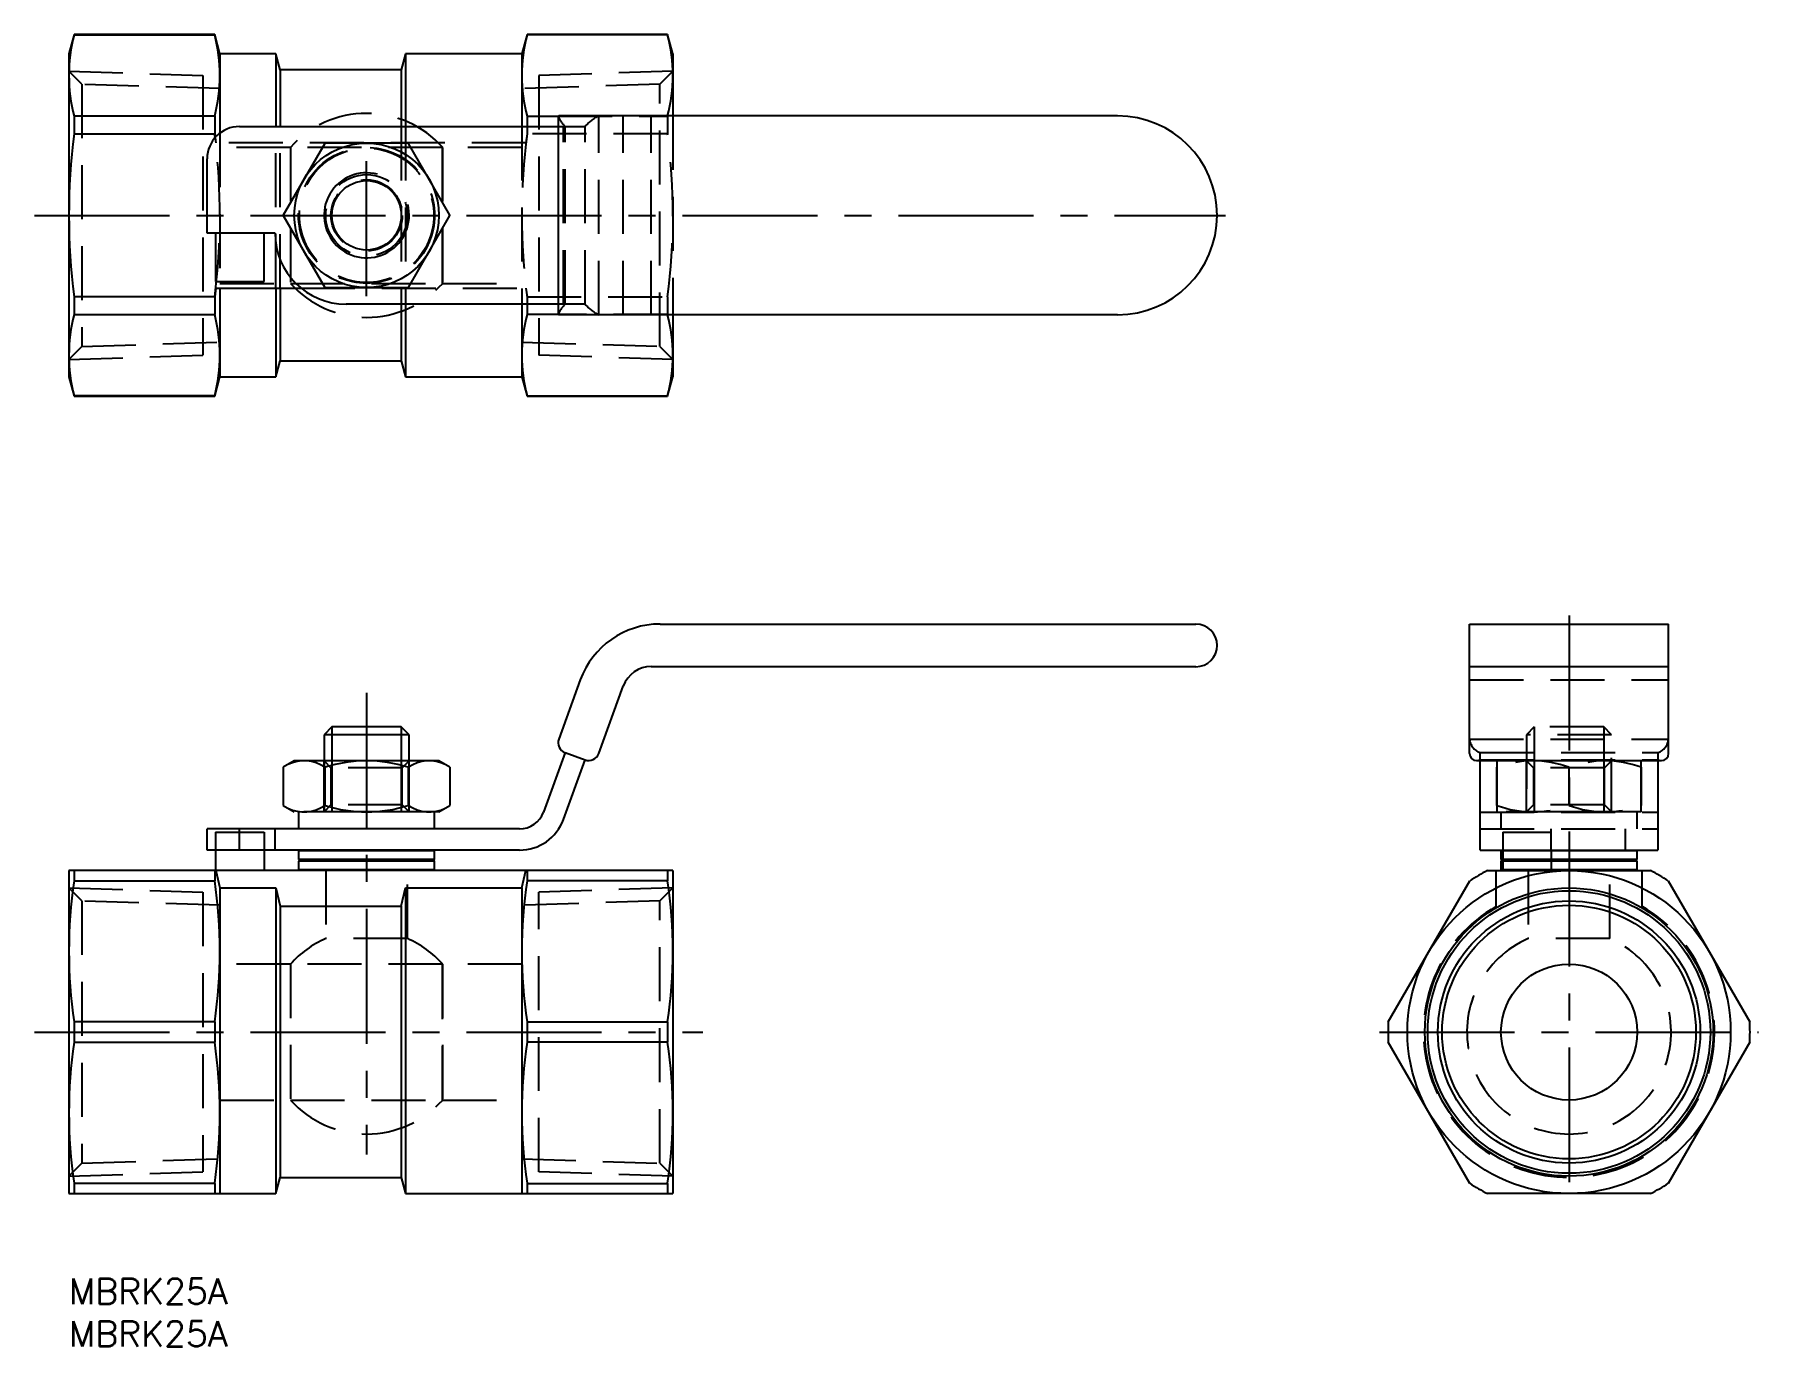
# Model space of a CAD drawing. Extents: x -4 to 199, y -8 to 146.
import ezdxf

# ---------------------------------------------------------------- set-up
doc = ezdxf.new("R2010")
doc.units = 0
doc.header["$LTSCALE"] = 0.5
doc.linetypes.add('CENTER', pattern=[50.8, 31.75, -6.35, 6.35, -6.35])
doc.linetypes.add('DASHED', pattern=[19.05, 12.7, -6.35])
for name, color, linetype in [('MSM_CENTER', 1, 'CENTER'), ('MSM_CONTINUOUS', 7, 'CONTINUOUS'), ('MSM_DASHED', 4, 'DASHED'), ('MSM_NARROW', 5, 'CONTINUOUS'), ('MSM_PART_NUMBER', 7, 'CONTINUOUS')]:
    doc.layers.add(name, color=color, linetype=linetype)
doc.styles.get("Standard").update_dxf_attribs({"font": 'txt.shx', "height": 3, "bigfont": 'bigfont.shx'})

msp = doc.modelspace()

# ---------------------------------------------------------------- linework, layer by layer
at = {"layer": 'MSM_CENTER'}
for p, q in [((35, 115.58), (35, 134.58)), ((-4.05, 125.08), (136, 125.08)), ((176.38, 78), (176.38, 9)), ((35, 68.9), (35, 14.61)), ((-4.05, 29), (74.55, 29)), ((154.1, 29), (198.66, 29))]:
    msp.add_line(p, q, dxfattribs=at)
at = {"layer": 'MSM_CONTINUOUS'}
for p, q in [((0.61, 146.36), (0, 144.08)), ((17.14, 146.36), (0.61, 146.36)), ((0.61, 146.36), (0.61, 146.33)), ((0.61, 146.33), (17.14, 146.33)), ((17.75, 144.08), (17.14, 146.36)), ((17.14, 146.36), (17.14, 146.33)), ((53.86, 146.36), (53.25, 144.08)), ((70.39, 146.36), (53.86, 146.36)), ((53.86, 146.36), (53.86, 146.33)), ((70.39, 146.33), (53.86, 146.33)), ((71, 144.08), (70.39, 146.36)), ((70.39, 146.36), (70.39, 146.33)), ((0, 144.08), (0, 106.08)), ((24.34, 144.08), (17.75, 144.08)), ((17.75, 144.08), (17.75, 134.75)), ((24.85, 142.18), (24.34, 144.08)), ((24.34, 144.08), (24.34, 135.53)), ((39.56, 144.08), (39.05, 142.18)), ((53.25, 144.08), (39.56, 144.08)), ((39.56, 144.08), (39.56, 135.53)), ((53.25, 144.08), (53.25, 135.53)), ((71, 144.08), (71, 136.78)), ((39.05, 142.18), (24.85, 142.18)), ((24.85, 142.18), (24.85, 135.53)), ((39.05, 142.18), (39.05, 135.53)), ((17.14, 136.74), (0.61, 136.74)), ((0.61, 136.74), (0.61, 134.66)), ((17.14, 136.74), (17.14, 134.66)), ((53.86, 136.74), (57.53, 136.74)), ((53.86, 136.74), (53.86, 135.53)), ((57.52, 136.7), (57.52, 113.46)), ((123.3, 136.78), (57.6, 136.78)), ((0.61, 134.66), (17.14, 134.66)), ((17.14, 134.66), (17.19, 134.21)), ((20.05, 135.53), (57.52, 135.53)), ((30.08, 133.55), (25.2, 125.11)), ((39.88, 133.58), (30.12, 133.58)), ((44.8, 125.11), (39.92, 133.55)), ((16.25, 122.99), (16.25, 131.73)), ((25.2, 125.05), (30.08, 116.61)), ((39.92, 116.61), (44.8, 125.05)), ((24.23, 122.99), (16.25, 122.99)), ((17.25, 122.99), (17.25, 117.29)), ((22.95, 117.29), (22.95, 122.99)), ((17.26, 116.53), (17.14, 115.5)), ((17.25, 117.29), (22.95, 117.29)), ((17.26, 116.53), (27.28, 116.53)), ((17.75, 116.53), (17.75, 106.08)), ((24.34, 116.53), (24.34, 106.08)), ((24.85, 116.53), (24.85, 107.98)), ((30.12, 116.58), (39.88, 116.58)), ((0.61, 115.5), (0.61, 113.42)), ((17.14, 115.5), (0.61, 115.5)), ((17.14, 115.5), (17.14, 113.42)), ((57.52, 114.63), (32.59, 114.63)), ((39.05, 114.63), (39.05, 107.98)), ((39.56, 114.63), (39.56, 106.08)), ((53.25, 114.63), (53.25, 106.08)), ((53.86, 114.63), (53.86, 113.42)), ((0.61, 113.42), (17.14, 113.42)), ((57.53, 113.42), (53.86, 113.42)), ((123.3, 113.38), (57.6, 113.38)), ((71, 113.38), (71, 106.08)), ((24.34, 106.08), (24.85, 107.98)), ((24.85, 107.98), (39.05, 107.98)), ((39.05, 107.98), (39.56, 106.08)), ((0, 106.08), (0.61, 103.8)), ((17.14, 103.8), (17.75, 106.08)), ((17.75, 106.08), (24.34, 106.08)), ((39.56, 106.08), (53.25, 106.08)), ((53.25, 106.08), (53.86, 103.8)), ((70.39, 103.8), (71, 106.08)), ((0.61, 103.83), (0.61, 103.8)), ((17.14, 103.83), (0.61, 103.83)), ((0.61, 103.8), (17.14, 103.8)), ((17.14, 103.83), (17.14, 103.8)), ((53.86, 103.83), (53.86, 103.8)), ((53.86, 103.83), (70.39, 103.83)), ((53.86, 103.8), (70.39, 103.8)), ((70.39, 103.83), (70.39, 103.8)), ((69.52, 77), (132.5, 77)), ((164.68, 61.76), (164.68, 77)), ((164.68, 77), (188.08, 77)), ((188.08, 61.76), (188.08, 77)), ((68.47, 72), (132.5, 72)), ((164.68, 72), (188.08, 72)), ((60.13, 70.42), (57.6, 63.47)), ((62.3, 61.76), (65.18, 69.7)), ((30.92, 64.9), (30, 63.98)), ((39.08, 64.9), (30.92, 64.9)), ((40, 63.98), (39.08, 64.9)), ((30, 63.98), (30, 60.9)), ((40, 63.98), (30, 63.98)), ((40, 60.9), (40, 63.98)), ((26.5, 60.9), (25.2, 60.15)), ((43.5, 60.9), (26.5, 60.9)), ((44.8, 60.15), (43.5, 60.9)), ((58.34, 61.87), (55.8, 54.87)), ((58.15, 54.02), (60.69, 61.01)), ((58.34, 61.87), (60.69, 61.01)), ((165.5, 60.94), (187.26, 60.94)), ((165.93, 50.4), (165.93, 60.94)), ((186.83, 60.94), (186.83, 50.4)), ((25.2, 60.15), (25.2, 55.65)), ((30.08, 60.15), (30.08, 55.65)), ((30.12, 60.15), (30.08, 60.15)), ((30.12, 55.65), (30.12, 60.15)), ((39.92, 60.15), (39.88, 60.15)), ((39.88, 60.15), (39.88, 55.65)), ((39.92, 55.65), (39.92, 60.15)), ((44.8, 60.15), (44.8, 55.65)), ((25.2, 55.65), (26.5, 54.9)), ((27, 54.9), (27, 52.9)), ((30.12, 55.65), (30.08, 55.65)), ((39.92, 55.65), (39.88, 55.65)), ((43, 52.9), (43, 54.9)), ((43.5, 54.9), (44.8, 55.65)), ((16.25, 50.4), (16.25, 52.9)), ((52.98, 52.9), (16.25, 52.9)), ((24.23, 50.4), (24.23, 52.9)), ((17.25, 52.5), (17.25, 48)), ((17.25, 52.5), (22.95, 52.5)), ((22.95, 52.5), (22.95, 48)), ((17.25, 50.4), (16.25, 50.4)), ((52.98, 50.4), (22.95, 50.4)), ((27.1, 50.4), (27, 50.3)), ((27, 50.3), (27, 49.3)), ((43, 50.3), (27, 50.3)), ((27, 49.3), (27.1, 49.2)), ((43, 49.3), (27, 49.3)), ((27.1, 49.2), (27, 49.1)), ((27, 49.1), (27, 48.1)), ((43, 49.1), (27, 49.1)), ((42.9, 49.2), (27.1, 49.2)), ((43, 50.3), (42.9, 50.4)), ((42.9, 49.2), (43, 49.3)), ((43, 49.1), (42.9, 49.2)), ((43, 49.3), (43, 50.3)), ((43, 48.1), (43, 49.1)), ((165.93, 50.4), (186.83, 50.4)), ((168.48, 50.4), (168.38, 50.3)), ((184.38, 50.3), (168.38, 50.3)), ((168.38, 50.3), (168.38, 49.3)), ((168.38, 49.3), (168.48, 49.2)), ((184.38, 49.3), (168.38, 49.3)), ((168.48, 49.2), (168.38, 49.1)), ((184.38, 49.1), (168.38, 49.1)), ((168.38, 49.1), (168.38, 48.1)), ((184.28, 49.2), (168.48, 49.2)), ((184.38, 50.3), (184.28, 50.4)), ((184.28, 49.2), (184.38, 49.3)), ((184.38, 49.1), (184.28, 49.2)), ((184.38, 49.3), (184.38, 50.3)), ((184.38, 48.1), (184.38, 49.1)), ((0, 48), (0, 10)), ((71, 48), (0, 48)), ((0.61, 48), (0.61, 46.8)), ((0.61, 46.8), (17.14, 46.8)), ((17.14, 48), (17.14, 46.8)), ((17.26, 48), (17.75, 45.97)), ((27, 48.1), (27.1, 48)), ((43, 48.1), (27, 48.1)), ((42.9, 48), (43, 48.1)), ((53.25, 45.97), (53.74, 48)), ((53.86, 48), (53.86, 46.8)), ((70.39, 46.8), (53.86, 46.8)), ((70.39, 48), (70.39, 46.8)), ((71, 48), (71, 10)), ((155.13, 30.2), (164.72, 46.8)), ((166.8, 48), (185.96, 48)), ((168.38, 48.1), (168.48, 48)), ((184.38, 48.1), (168.38, 48.1)), ((184.28, 48), (184.38, 48.1)), ((188.04, 46.8), (197.63, 30.2)), ((17.75, 45.97), (24.34, 45.97)), ((17.75, 45.97), (17.75, 10)), ((24.34, 45.97), (24.85, 43.81)), ((24.34, 45.97), (24.34, 10)), ((39.05, 43.81), (39.56, 45.97)), ((39.56, 45.97), (53.25, 45.97)), ((39.56, 45.97), (39.56, 10)), ((53.25, 45.97), (53.25, 10)), ((24.85, 43.81), (39.05, 43.81)), ((24.85, 43.81), (24.85, 11.9)), ((39.05, 43.81), (39.05, 11.9)), ((17.14, 30.2), (0.61, 30.2)), ((0.61, 30.2), (0.61, 27.8)), ((17.14, 30.2), (17.14, 27.8)), ((53.86, 30.2), (70.39, 30.2)), ((53.86, 30.2), (53.86, 27.8)), ((70.39, 30.2), (70.39, 27.8)), ((0.61, 27.8), (17.14, 27.8)), ((70.39, 27.8), (53.86, 27.8)), ((164.72, 11.2), (155.13, 27.8)), ((197.63, 27.8), (188.04, 11.2)), ((0.61, 11.2), (0.61, 10)), ((17.14, 11.2), (0.61, 11.2)), ((17.14, 11.2), (17.14, 10)), ((24.34, 10), (24.85, 11.9)), ((24.85, 11.9), (39.05, 11.9)), ((39.05, 11.9), (39.56, 10)), ((53.86, 11.2), (53.86, 10)), ((53.86, 11.2), (70.39, 11.2)), ((70.39, 11.2), (70.39, 10)), ((0, 10), (24.34, 10)), ((39.56, 10), (71, 10)), ((185.96, 10), (166.8, 10))]:
    msp.add_line(p, q, dxfattribs=at)
for centre, radius in [((35, 125.08), 8.5), ((176.38, 29), 19), ((176.38, 29), 16.95), ((176.38, 29), 15.42), ((176.38, 29), 14.92), ((176.38, 29), 8)]:
    msp.add_circle(centre, radius, dxfattribs=at)
for centre, radius, start, end in [((19.1, 141.53), 19.1, 165.4682, 194.5318), ((-1.35, 141.53), 19.1, 345.4682, 14.5318), ((72.35, 141.53), 19.1, 165.4682, 194.5318), ((51.9, 141.53), 19.1, 345.5832, 14.5318), ((57.6, 136.7), 0.0754, 90, 180), ((123.3, 125.08), 11.7, 270, 90), ((75.47, 125.08), 75.47, 172.7047, 187.2953), ((20.05, 131.73), 3.8, 90, 180), ((-57.72, 125.08), 75.47, 6.9677, 7.2953), ((35, 125.08), 9.8, 119.8482, 120.1518), ((35, 125.08), 9.8, 59.8482, 60.1518), ((35, 125.08), 5, 75, 15), ((35, 125.08), 9.8, 179.8482, 180.1518), ((35, 125.08), 9.8, 359.8482, 0.1518), ((32.59, 122.99), 8.36, 180, 270), ((35, 125.08), 9.8, 239.8482, 240.1518), ((35, 125.08), 9.8, 299.8482, 300.1518), ((19.1, 108.63), 19.1, 165.4682, 194.5318), ((-1.35, 108.63), 19.1, 345.4682, 14.5318), ((72.35, 108.63), 19.1, 165.4682, 194.5318), ((57.6, 113.46), 0.0754, 180, 270), ((51.9, 108.63), 19.1, 345.4682, 14.4168), ((69.52, 67), 10, 90, 160), ((132.5, 74.49), 2.51, 270, 90), ((68.47, 68.5), 3.5, 90, 160), ((58.77, 63.04), 1.25, 160, 250), ((27.64, 56.56), 4.34, 55.7874, 115.7874), ((35, 44.68), 16.22, 72.5038, 107.4962), ((42.36, 56.56), 4.34, 64.2126, 124.2126), ((61.12, 62.19), 1.25, 250, 340), ((165.5, 61.76), 0.822, 180, 270), ((187.26, 61.76), 0.822, 270, 0), ((27.64, 59.24), 4.34, 244.2126, 304.2126), ((35, 71.12), 16.22, 252.5038, 287.4962), ((42.36, 59.24), 4.34, 235.7874, 295.7874), ((52.98, 55.9), 3, 270, 340), ((52.98, 55.9), 5.5, 270, 340), ((56.68, 38.5), 56.68, 171.58, 188.42), ((-38.93, 38.5), 56.68, 351.58, 8.42), ((109.93, 38.5), 56.68, 171.58, 188.42), ((14.32, 38.5), 56.68, 351.58, 8.42), ((176.38, 29), 21.28, 116.7655, 123.2345), ((176.38, 29), 21.28, 56.7655, 63.2345), ((176.38, 29), 21.28, 176.7655, 183.2345), ((176.38, 29), 21.28, 356.7655, 3.2345), ((56.68, 19.5), 56.68, 171.58, 188.42), ((-38.93, 19.5), 56.68, 351.58, 8.42), ((109.93, 19.5), 56.68, 171.58, 188.42), ((14.32, 19.5), 56.68, 351.58, 8.42), ((176.38, 29), 21.28, 236.7655, 243.2345), ((176.38, 29), 21.28, 296.7655, 303.2345)]:
    msp.add_arc(centre, radius, start, end, dxfattribs=at)
at = {"layer": 'MSM_DASHED'}
for p, q in [((1.53, 140.5), (0, 142.03)), ((0, 142.03), (15.75, 141.54)), ((71, 142.03), (55.25, 141.54)), ((71, 142.03), (69.47, 140.5)), ((17.75, 140), (1.53, 140.5)), ((1.53, 140.5), (1.53, 109.66)), ((15.75, 141.54), (15.75, 108.62)), ((69.47, 140.5), (53.25, 140)), ((55.25, 141.54), (55.25, 108.62)), ((69.47, 109.66), (69.47, 140.5)), ((57.53, 136.74), (70.39, 136.74)), ((62.3, 113.38), (62.3, 136.78)), ((65.18, 113.38), (65.18, 136.78)), ((68.47, 113.38), (68.47, 136.78)), ((70.39, 136.74), (70.39, 134.66)), ((71, 136.78), (71, 113.38)), ((17.19, 134.21), (17.26, 133.63)), ((17.75, 134.75), (17.75, 116.53)), ((24.34, 116.53), (24.34, 135.53)), ((24.85, 116.53), (24.85, 135.53)), ((39.05, 135.53), (39.05, 114.63)), ((39.56, 135.53), (39.56, 114.63)), ((53.25, 135.53), (53.25, 114.63)), ((53.86, 134.66), (53.74, 133.63)), ((53.86, 135.53), (53.86, 134.66)), ((70.39, 134.66), (53.86, 134.66)), ((57.52, 135.53), (60.69, 135.53)), ((58.15, 114.63), (58.15, 135.53)), ((58.34, 114.63), (58.34, 135.53)), ((60.69, 114.63), (60.69, 135.53)), ((53.74, 133.63), (17.26, 133.63)), ((26.06, 133.08), (17.75, 133.08)), ((26.06, 133.08), (26.06, 117.08)), ((43.94, 133.08), (26.06, 133.08)), ((26.06, 133.08), (26.06, 117.08)), ((53.25, 133.08), (43.94, 133.08)), ((43.94, 133.08), (43.94, 117.08)), ((43.94, 117.08), (43.94, 133.08)), ((17.75, 117.08), (26.06, 117.08)), ((26.06, 117.08), (43.94, 117.08)), ((27.28, 116.53), (53.74, 116.53)), ((43.94, 117.08), (53.25, 117.08)), ((53.74, 116.53), (53.86, 115.5)), ((53.86, 115.5), (70.39, 115.5)), ((53.86, 115.5), (53.86, 114.63)), ((60.69, 114.63), (57.52, 114.63)), ((70.39, 115.5), (70.39, 113.42)), ((70.39, 113.42), (57.53, 113.42)), ((0, 108.13), (1.53, 109.66)), ((1.53, 109.66), (17.75, 110.16)), ((53.25, 110.16), (69.47, 109.66)), ((69.47, 109.66), (71, 108.13)), ((0, 108.13), (15.75, 108.62)), ((71, 108.13), (55.25, 108.62)), ((164.68, 70.42), (188.08, 70.42)), ((172.3, 64.9), (171.38, 63.98)), ((180.46, 64.9), (172.3, 64.9)), ((172.3, 64.9), (172.3, 60.9)), ((181.38, 63.98), (180.46, 64.9)), ((180.46, 64.9), (180.46, 60.9)), ((164.68, 63.47), (188.08, 63.47)), ((181.38, 63.98), (171.38, 63.98)), ((171.38, 63.98), (171.38, 54.9)), ((181.38, 54.9), (181.38, 63.98)), ((30, 60.9), (30, 54.9)), ((30, 60.9), (30.81, 60.09)), ((30.92, 60.9), (30.92, 54.9)), ((39.08, 60.9), (39.08, 54.9)), ((39.19, 60.09), (40, 60.9)), ((40, 54.9), (40, 60.9)), ((165.93, 61.87), (186.83, 61.87)), ((165.93, 60.94), (165.93, 61.87)), ((165.93, 61.01), (186.83, 61.01)), ((167.88, 60.9), (167.88, 54.9)), ((184.88, 60.9), (167.88, 60.9)), ((171.38, 60.9), (172.19, 60.09)), ((172.3, 60.9), (172.3, 54.9)), ((180.46, 60.9), (180.46, 54.9)), ((180.57, 60.09), (181.38, 60.9)), ((184.88, 54.9), (184.88, 60.9)), ((186.83, 61.87), (186.83, 60.94)), ((30.81, 60.09), (30.81, 55.71)), ((39.19, 60.09), (30.81, 60.09)), ((39.19, 55.71), (39.19, 60.09)), ((167.91, 60.15), (167.88, 60.15)), ((167.91, 55.65), (167.91, 60.15)), ((172.19, 60.09), (172.19, 55.71)), ((180.57, 60.09), (172.19, 60.09)), ((176.41, 60.15), (176.35, 60.15)), ((176.35, 60.15), (176.35, 55.65)), ((176.41, 55.65), (176.41, 60.15)), ((180.57, 55.71), (180.57, 60.09)), ((184.88, 60.15), (184.85, 60.15)), ((184.85, 60.15), (184.85, 55.65)), ((43.5, 54.9), (26.5, 54.9)), ((30.81, 55.71), (30, 54.9)), ((40, 54.9), (30, 54.9)), ((39.19, 55.71), (30.81, 55.71)), ((40, 54.9), (39.19, 55.71)), ((165.93, 54.87), (186.83, 54.87)), ((167.91, 55.65), (167.88, 55.65)), ((184.88, 54.9), (167.88, 54.9)), ((168.38, 54.9), (168.38, 52.9)), ((172.19, 55.71), (171.38, 54.9)), ((181.38, 54.9), (171.38, 54.9)), ((180.57, 55.71), (172.19, 55.71)), ((176.41, 55.65), (176.35, 55.65)), ((181.38, 54.9), (180.57, 55.71)), ((184.38, 52.9), (184.38, 54.9)), ((184.88, 55.65), (184.85, 55.65)), ((20.05, 50.4), (20.05, 52.9)), ((165.93, 52.9), (186.83, 52.9)), ((174.29, 50.4), (174.29, 52.9)), ((183.03, 50.4), (183.03, 52.9)), ((168.59, 52.5), (168.59, 48)), ((168.59, 52.5), (174.29, 52.5)), ((22.95, 50.4), (17.25, 50.4)), ((174.29, 50.4), (174.29, 48)), ((30.2, 48), (30.2, 40)), ((30.2, 48), (30.2, 40)), ((39.8, 40), (39.8, 48)), ((39.8, 40), (39.8, 48)), ((167.83, 43.81), (167.83, 48)), ((171.58, 48), (171.58, 40)), ((171.58, 48), (171.58, 40)), ((181.18, 40), (181.18, 48)), ((181.18, 40), (181.18, 48)), ((184.93, 48), (184.93, 43.81)), ((1.53, 44.42), (0, 45.95)), ((0, 45.95), (15.75, 45.46)), ((15.75, 45.46), (15.75, 12.54)), ((71, 45.95), (55.25, 45.46)), ((55.25, 12.54), (55.25, 45.46)), ((71, 45.95), (69.47, 44.42)), ((17.75, 43.92), (1.53, 44.42)), ((1.53, 44.42), (1.53, 13.58)), ((69.47, 44.42), (53.25, 43.92)), ((69.47, 13.58), (69.47, 44.42)), ((39.8, 40), (30.2, 40)), ((39.8, 40), (30.2, 40)), ((181.18, 40), (171.58, 40)), ((181.18, 40), (171.58, 40)), ((26.06, 37), (17.75, 37)), ((26.06, 37), (26.06, 21)), ((43.94, 37), (26.06, 37)), ((26.06, 37), (26.06, 21)), ((53.25, 37), (43.94, 37)), ((43.94, 37), (43.94, 21)), ((43.94, 21), (43.94, 37)), ((17.75, 21), (26.06, 21)), ((26.06, 21), (43.94, 21)), ((43.94, 21), (53.25, 21)), ((0, 12.05), (1.53, 13.58)), ((0, 12.05), (15.75, 12.54)), ((1.53, 13.58), (17.75, 14.08)), ((53.25, 14.08), (69.47, 13.58)), ((71, 12.05), (55.25, 12.54)), ((69.47, 13.58), (71, 12.05))]:
    msp.add_line(p, q, dxfattribs=at)
for radius in [8, 7.9, 4.8, 4.8, 4.19]:
    msp.add_circle((35, 125.08), radius, dxfattribs=at)
for centre, radius, start, end in [((35, 125.08), 12, 41.8103, 138.1897), ((35, 125.08), 12, 41.8103, 138.1897), ((60.87, 138.18), 3.66, 203.7064, 226.2936), ((64.54, 132.26), 5.05, 116.3498, 139.5733), ((51.9, 141.53), 19.1, 345.4682, 345.5832), ((-57.72, 125.08), 75.47, 352.7047, 6.9677), ((128.72, 125.08), 75.47, 172.7047, 187.2953), ((-4.47, 125.08), 75.47, 352.7047, 7.2953), ((35, 125.08), 12, 221.8103, 318.1897), ((35, 125.08), 12, 221.8103, 318.1897), ((60.87, 111.98), 3.66, 133.7064, 156.2936), ((64.54, 117.9), 5.05, 220.4267, 243.6502), ((51.9, 108.63), 19.1, 14.4168, 14.5318), ((166.54, 63.64), 1.87, 185.0971, 250.8261), ((186.22, 63.64), 1.87, 289.1739, 354.9029), ((165.49, 62.27), 1.33, 270.592, 289.408), ((172.13, 48.64), 12.26, 69.8489, 110.1511), ((180.63, 48.64), 12.26, 69.8489, 110.1511), ((187.27, 62.27), 1.33, 250.592, 269.408), ((172.13, 67.16), 12.26, 249.8489, 290.1511), ((180.63, 67.16), 12.26, 249.8489, 290.1511), ((176.38, 29), 17.1, 120, 60), ((35, 29), 12, 113.5782, 138.1897), ((35, 29), 12, 113.5782, 138.1897), ((35, 29), 12, 41.8103, 66.4218), ((35, 29), 12, 41.8103, 66.4218), ((176.38, 29), 12, 113.5782, 66.4218), ((176.38, 29), 12, 113.5782, 66.4218), ((35, 29), 12, 221.8103, 318.1897), ((35, 29), 12, 221.8103, 318.1897)]:
    msp.add_arc(centre, radius, start, end, dxfattribs=at)
at = {"layer": 'MSM_NARROW'}
for p, q in [((30.92, 64.9), (30.92, 60.9)), ((39.08, 64.9), (39.08, 60.9))]:
    msp.add_line(p, q, dxfattribs=at)
at = {"layer": 'MSM_NARROW', "linetype": 'DASHED'}
for p, q in [((30, 54.9), (30, 60.9)), ((40, 54.9), (40, 60.9)), ((171.38, 54.9), (171.38, 60.9)), ((181.38, 54.9), (181.38, 60.9))]:
    msp.add_line(p, q, dxfattribs=at)
at = {"layer": 'MSM_NARROW'}
for centre, radius in [((35, 125.08), 4.08), ((176.38, 29), 16.62)]:
    msp.add_circle(centre, radius, dxfattribs=at)

# ---------------------------------------------------------------- texts
at = {"layer": 'MSM_PART_NUMBER'}
for p in [(0, -3), (0, -8)]:
    msp.add_text('MBRK25A', height=3, dxfattribs=at).set_placement(p)

doc.saveas('drawing.dxf')
